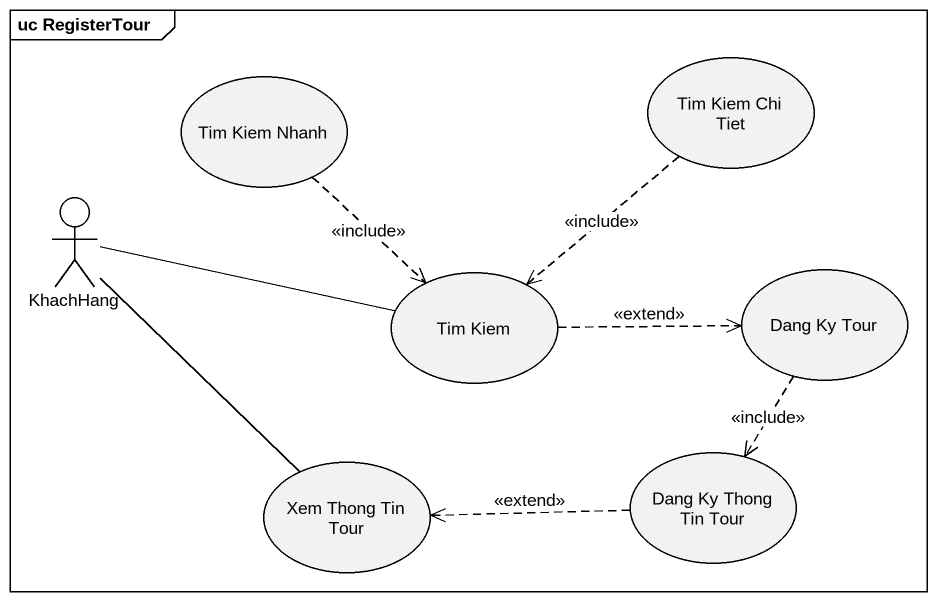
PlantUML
@startuml
mainframe uc RegisterTour
usecase "Tim Kiem Chi Tiet" as Tim_Kiem_Chi_Tiet
usecase "Tim Kiem Nhanh" as Tim_Kiem_Nhanh
actor KhachHang
usecase "Tim Kiem" as Tim_Kiem
usecase "Dang Ky Tour" as Dang_Ky_Tour
usecase "Xem Thong Tin Tour" as Xem_Thong_Tin_Tour
usecase "Dang Ky Thong Tin Tour" as Dang_Ky_Thong_Tin_Tour
Tim_Kiem_Chi_Tiet ..> Tim_Kiem : <<include>>
Tim_Kiem_Nhanh ..> Tim_Kiem : <<include>>
KhachHang -right- Tim_Kiem
KhachHang -- Xem_Thong_Tin_Tour
Tim_Kiem .right.> Dang_Ky_Tour : <<extend>>
Dang_Ky_Tour ..> Dang_Ky_Thong_Tin_Tour : <<include>>
Dang_Ky_Thong_Tin_Tour .left.> Xem_Thong_Tin_Tour : <<extend>>
@enduml
